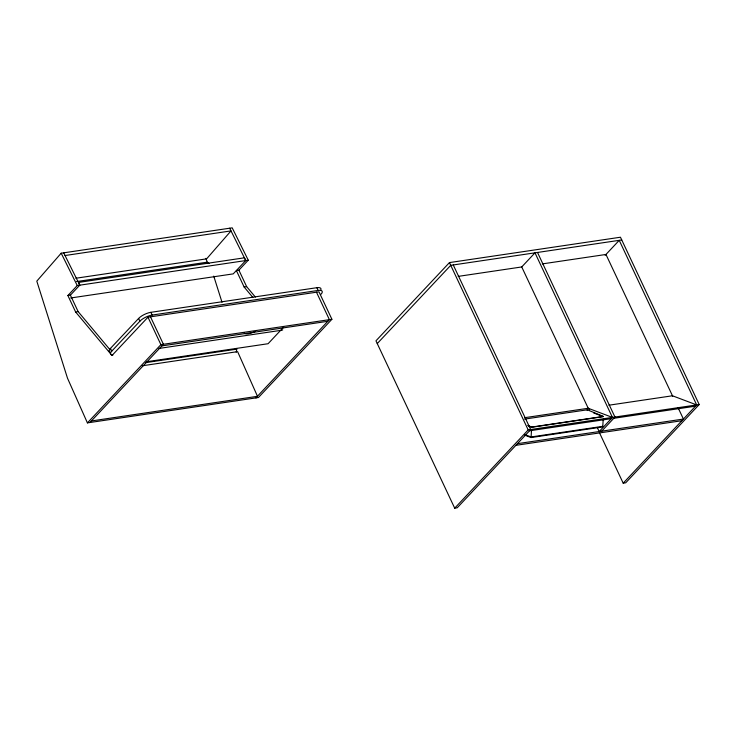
<?xml version="1.0" encoding="UTF-8"?>
<svg xmlns="http://www.w3.org/2000/svg" width="736" height="736" viewBox="0 0 736 736"><rect width="100%" height="100%" fill="white"/><g stroke="black" fill="none" stroke-linecap="round" stroke-linejoin="round"><path stroke-width="1.1" d="M603.216 419.17L602.738 426.926L531.061 437.561L531.539 429.806M587.236 410.55L587.291 409.805L524.575 419.106M236.219 352.204L236.845 349.122L145.894 362.609M61.189 253.202L36.8 281.143L67.51 378.221L87.409 422.887L258.419 397.523L331.908 319.286L318.982 291.833L147.973 317.198L112.001 355.497L75.633 312L67.878 295.522L77.252 285.55L248.262 260.185L232.199 227.838L61.189 253.202L77.252 285.55M453.256 264.951L530.702 429.548L529.626 430.781L611.358 418.655L612.435 417.422L534.989 252.834L521.732 266.947L588.46 408.765M537.501 252.457L614.956 417.054L613.87 418.287L695.603 406.162L696.688 404.929L619.234 240.341L605.167 255.318M67.878 295.522L70.398 295.154L79.764 285.172L78.476 282.431L244.453 257.812L245.75 260.553L233.238 273.875L70.665 297.988M110.179 352.167A9.688 3.349 -25.2 0 1 110.464 348.404L138.616 318.44A9.688 3.349 -25.2 0 1 150.852 312.322L316.83 287.702A9.688 3.349 -25.2 0 1 320.905 289.754M112.82 355.138A9.688 3.349 -25.2 0 1 111.762 351.146L139.904 321.181A9.688 3.349 -25.2 0 1 152.14 315.063L318.118 290.444A9.688 3.349 -25.2 0 1 320.97 294.326M87.409 422.887L160.899 344.65L331.908 319.286M163.401 344.255L161.837 345.92L327.814 321.301M252.862 297.454L244.131 287.012L236.376 270.535L238.896 270.158L248.262 260.185M283.627 327.17L268.088 343.721L146.446 361.762M329.378 319.636L255.898 397.9L257.499 396.318L237.608 351.642L142.112 365.81M599.325 432.446L623.199 483.175L625.71 482.798L699.2 404.552L620.457 237.222L449.448 262.586L375.958 340.823L454.701 508.162L457.212 507.785L530.702 429.548M377.255 343.574L450.736 265.328L621.745 239.964M454.701 508.162L528.19 429.916L699.2 404.552M601.689 431.167L614.956 417.054M623.199 483.175L696.688 404.929L672.465 395.775L608.893 405.205M65.035 255.521L231.021 230.902L206.632 258.842L75.891 278.236M76.47 281.584L207.202 262.191L209.033 263.479M75.633 312L78.154 311.632L110.152 349.904M244.131 287.012L246.643 286.635L255.374 297.077M458.178 276.386L521.842 266.938M542.303 263.902L605.967 254.463L672.704 396.281M158.948 348.441L280.591 330.4A9.688 3.349 -25.2 0 0 282.707 329.94M257.499 396.318L91.522 420.937L89.921 422.519L163.41 344.273L150.494 316.82M524.648 417.698L588.22 408.268L612.435 417.422L599.178 431.544L597.227 427.395M602.775 426.328L531.098 436.954L524.676 434.534M517.436 443.67L683.422 419.051L678.058 407.67M515.872 445.335L681.858 420.716M593.694 412.988L603.373 416.64L531.696 427.276L528.476 426.052M525.007 435.27L531.061 437.561M587.291 409.805L603.41 416.42L531.732 427.046L527.703 425.399M588.22 408.268L589.591 409.722M229.678 228.215L245.75 260.553M63.701 252.825L79.764 285.172M449.448 262.586L528.19 429.916M316.83 287.702L318.118 290.444M316.471 292.201L329.388 319.654M238.896 270.158L246.643 286.635M150.852 312.322L152.14 315.063M147.973 317.198L160.899 344.65M138.616 318.44L139.904 321.181M110.464 348.404L111.762 351.146M70.398 295.154L78.154 311.632M213.744 276.11L222.014 302.266M205.988 258.336L207.368 262.697M255.052 331.448A9.688 3.349 -25.2 0 1 244.278 333.141"/></g></svg>
